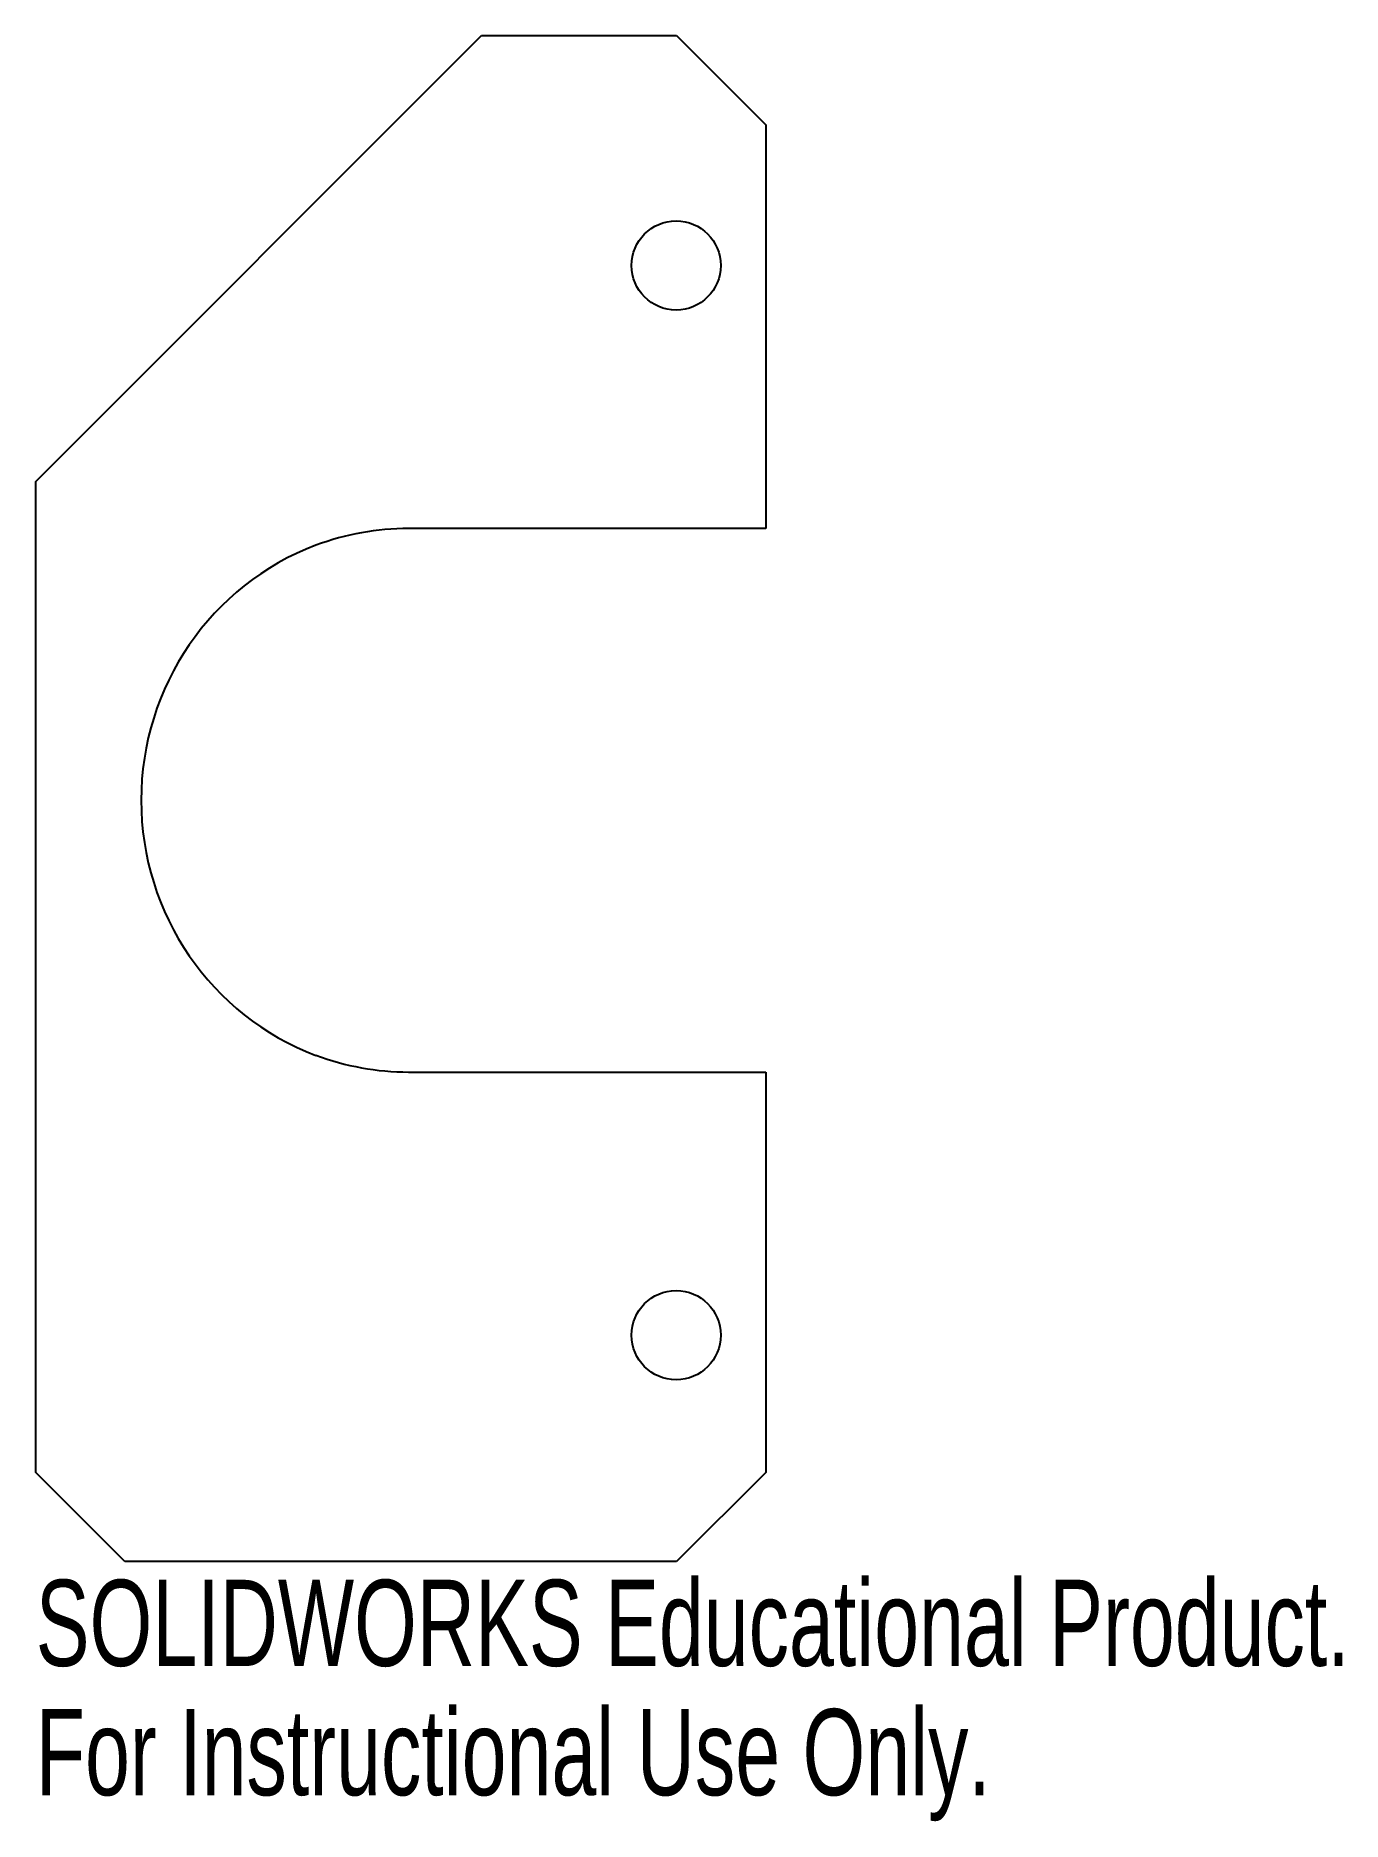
# Model space of a CAD drawing. Header units: millimetres. Extents: x -466 to -393, y 203 to 303.
import ezdxf

# ---------------------------------------------------------------- set-up
doc = ezdxf.new("R2010")
doc.units = ezdxf.units.MM
doc.styles.add('SLDTEXTSTYLE0', font='TXT', dxfattribs={"width": 0.7})

msp = doc.modelspace()

# ---------------------------------------------------------------- linework, layer by layer
at = {"color": 7, "linetype": 'Continuous', "lineweight": 25}
for p, q in [((-466.13, 278.46), (-441.13, 303.46)), ((-441.13, 303.46), (-430.19, 303.46)), ((-430.19, 303.46), (-425.19, 298.46)), ((-425.19, 298.46), (-425.19, 275.82)), ((-466.13, 222.87), (-466.13, 278.46)), ((-425.19, 275.82), (-445.22, 275.82)), ((-445.22, 245.32), (-425.19, 245.32)), ((-425.19, 245.32), (-425.19, 222.87)), ((-461.13, 217.87), (-466.13, 222.87)), ((-425.19, 222.87), (-430.19, 217.87)), ((-430.19, 217.87), (-461.13, 217.87))]:
    msp.add_line(p, q, dxfattribs=at)
for centre in [(-430.22, 290.57), (-430.22, 230.57)]:
    msp.add_circle(centre, 2.5, dxfattribs=at)
for centre, start, end in [((-445.22, 261.04), 90, 110.5937), ((-445.22, 260.11), 249.4063, 270)]:
    msp.add_arc(centre, 14.78, start, end, dxfattribs=at)
msp.add_ellipse((-445.22, 260.57), major_axis=(0, 15.25), ratio=0.983592, start_param=0.354015, end_param=2.787578, dxfattribs=at)

# ---------------------------------------------------------------- texts
at = {"color": 7, "linetype": 'Continuous', "char_height": 4.8336, "attachment_point": 1, "style": 'SLDTEXTSTYLE0'}
for s, insert in [('SOLIDWORKS Educational Product.', (-466.13, 216.85)), ('For Instructional Use Only.', (-466.13, 209.6))]:
    msp.add_mtext(s, dxfattribs=dict(at, insert=insert))

doc.saveas('drawing.dxf')
